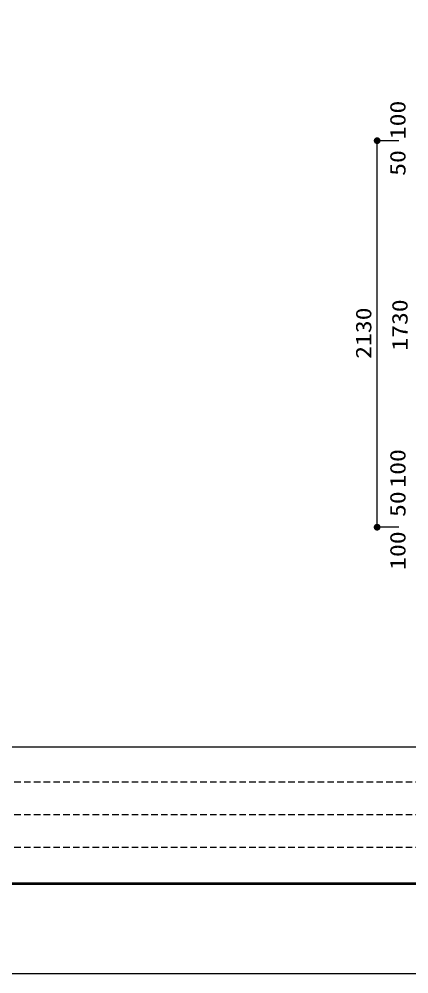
# Model space of a CAD drawing. Units: millimetres, scale not verified. Extents: x -22990 to 8910, y -6308 to 6308.
# Drawn here: x -2524 to -372, y -6308 to -1045 of the extents above; entities that cross this region are included whole.
import ezdxf
from ezdxf.enums import TextEntityAlignment as Align

# ---------------------------------------------------------------- set-up
doc = ezdxf.new("R2010")
doc.units = ezdxf.units.MM
doc.header["$LTSCALE"] = 30
doc.linetypes.add('DASHED1', pattern=[1.8, 1.2, -0.6])
for name, color, linetype, lineweight in [('0-F_00クル-フ-6寸法', 132, 'Continuous', 25), ('1-2_図面枠', 7, 'Continuous', 25), ('1-3_Axis_waku', 7, 'Continuous', 25)]:
    doc.layers.add(name, color=color, linetype=linetype, lineweight=lineweight)
doc.styles.add('ＭＳ ゴシック', font='')
doc.styles.get('ＭＳ ゴシック').set_extended_font_data('MS Gothic')

msp = doc.modelspace()

# ---------------------------------------------------------------- linework, layer by layer
at = {"layer": '0-F_00クル-フ-6寸法', "color": 4}
for p, q in [((-427.74, -1715.51), (-547.74, -1715.51)), ((-547.74, -3845.71), (-547.74, -1715.51)), ((-427.74, -3845.71), (-547.74, -3845.71))]:
    msp.add_line(p, q, dxfattribs=at)
at = {"layer": '0-F_00クル-フ-6寸法'}
for points in [[(-547.74, -1715.51), (-566.45, -1714.33), (-566.16, -1712)], [(-547.74, -1715.51), (-566.45, -1716.69), (-566.45, -1714.33)], [(-547.74, -1715.51), (-566.16, -1719.02), (-566.45, -1716.69)], [(-547.74, -1715.51), (-566.16, -1712), (-565.57, -1709.72)], [(-547.74, -1715.51), (-565.57, -1721.31), (-566.16, -1719.02)], [(-547.74, -1715.51), (-565.57, -1709.72), (-564.71, -1707.53)], [(-547.74, -1715.51), (-564.71, -1723.49), (-565.57, -1721.31)], [(-547.74, -1715.51), (-564.71, -1707.53), (-563.57, -1705.46)], [(-547.74, -1715.51), (-563.57, -1725.56), (-564.71, -1723.49)], [(-547.74, -1715.51), (-563.57, -1705.46), (-562.19, -1703.56)], [(-547.74, -1715.51), (-562.19, -1727.46), (-563.57, -1725.56)], [(-547.74, -1715.51), (-562.19, -1703.56), (-560.58, -1701.84)], [(-547.74, -1715.51), (-560.58, -1729.18), (-562.19, -1727.46)], [(-547.74, -1715.51), (-560.58, -1701.84), (-558.76, -1700.34)], [(-547.74, -1715.51), (-558.76, -1730.68), (-560.58, -1729.18)], [(-547.74, -1715.51), (-558.76, -1700.34), (-556.77, -1699.08)], [(-547.74, -1715.51), (-556.77, -1731.94), (-558.76, -1730.68)], [(-547.74, -1715.51), (-556.77, -1699.08), (-554.64, -1698.08)], [(-547.74, -1715.51), (-554.64, -1732.94), (-556.77, -1731.94)], [(-547.74, -1715.51), (-554.64, -1698.08), (-552.4, -1697.35)], [(-547.74, -1715.51), (-552.4, -1733.67), (-554.64, -1732.94)], [(-547.74, -1715.51), (-552.4, -1697.35), (-550.09, -1696.91)], [(-547.74, -1715.51), (-550.09, -1734.11), (-552.4, -1733.67)], [(-547.74, -1715.51), (-550.09, -1696.91), (-547.74, -1696.76)], [(-547.74, -1715.51), (-547.74, -1734.26), (-550.09, -1734.11)], [(-547.74, -1715.51), (-547.74, -1696.76), (-545.39, -1696.91)], [(-547.74, -1715.51), (-545.39, -1696.91), (-543.08, -1697.35)], [(-547.74, -1715.51), (-543.08, -1697.35), (-540.84, -1698.08)], [(-547.74, -1715.51), (-540.84, -1698.08), (-538.71, -1699.08)], [(-547.74, -1715.51), (-538.71, -1699.08), (-536.72, -1700.34)], [(-547.74, -1715.51), (-536.72, -1700.34), (-534.9, -1701.84)], [(-547.74, -1715.51), (-534.9, -1701.84), (-533.29, -1703.56)], [(-547.74, -1715.51), (-533.29, -1703.56), (-531.91, -1705.46)], [(-547.74, -1715.51), (-531.91, -1705.46), (-530.77, -1707.53)], [(-547.74, -1715.51), (-530.77, -1707.53), (-529.91, -1709.72)], [(-547.74, -1715.51), (-529.91, -1709.72), (-529.32, -1712)], [(-547.74, -1715.51), (-529.32, -1712), (-529.03, -1714.33)], [(-547.74, -1715.51), (-529.03, -1714.33), (-529.03, -1716.69)], [(-547.74, -1715.51), (-545.39, -1734.11), (-547.74, -1734.26)], [(-547.74, -1715.51), (-543.08, -1733.67), (-545.39, -1734.11)], [(-547.74, -1715.51), (-540.84, -1732.94), (-543.08, -1733.67)], [(-547.74, -1715.51), (-538.71, -1731.94), (-540.84, -1732.94)], [(-547.74, -1715.51), (-536.72, -1730.68), (-538.71, -1731.94)], [(-547.74, -1715.51), (-534.9, -1729.18), (-536.72, -1730.68)], [(-547.74, -1715.51), (-533.29, -1727.46), (-534.9, -1729.18)], [(-547.74, -1715.51), (-531.91, -1725.56), (-533.29, -1727.46)], [(-547.74, -1715.51), (-530.77, -1723.49), (-531.91, -1725.56)], [(-547.74, -1715.51), (-529.91, -1721.31), (-530.77, -1723.49)], [(-547.74, -1715.51), (-529.32, -1719.02), (-529.91, -1721.31)], [(-547.74, -1715.51), (-529.03, -1716.69), (-529.32, -1719.02)], [(-547.74, -3845.71), (-566.16, -3842.2), (-565.57, -3839.92)], [(-547.74, -3845.71), (-565.57, -3839.92), (-564.71, -3837.73)], [(-547.74, -3845.71), (-564.71, -3837.73), (-563.57, -3835.66)], [(-547.74, -3845.71), (-563.57, -3835.66), (-562.19, -3833.76)], [(-547.74, -3845.71), (-562.19, -3833.76), (-560.58, -3832.04)], [(-547.74, -3845.71), (-560.58, -3832.04), (-558.76, -3830.54)], [(-547.74, -3845.71), (-558.76, -3830.54), (-556.77, -3829.28)], [(-547.74, -3845.71), (-556.77, -3829.28), (-554.64, -3828.28)], [(-547.74, -3845.71), (-554.64, -3828.28), (-552.4, -3827.55)], [(-547.74, -3845.71), (-552.4, -3827.55), (-550.09, -3827.11)], [(-547.74, -3845.71), (-550.09, -3827.11), (-547.74, -3826.96)], [(-547.74, -3845.71), (-547.74, -3826.96), (-545.39, -3827.11)], [(-547.74, -3845.71), (-545.39, -3827.11), (-543.08, -3827.55)], [(-547.74, -3845.71), (-543.08, -3827.55), (-540.84, -3828.28)], [(-547.74, -3845.71), (-540.84, -3828.28), (-538.71, -3829.28)], [(-547.74, -3845.71), (-538.71, -3829.28), (-536.72, -3830.54)], [(-547.74, -3845.71), (-536.72, -3830.54), (-534.9, -3832.04)], [(-547.74, -3845.71), (-534.9, -3832.04), (-533.29, -3833.76)], [(-547.74, -3845.71), (-533.29, -3833.76), (-531.91, -3835.66)], [(-547.74, -3845.71), (-531.91, -3835.66), (-530.77, -3837.73)], [(-547.74, -3845.71), (-530.77, -3837.73), (-529.91, -3839.92)], [(-547.74, -3845.71), (-529.91, -3839.92), (-529.32, -3842.2)], [(-547.74, -3845.71), (-566.45, -3844.53), (-566.16, -3842.2)], [(-547.74, -3845.71), (-566.45, -3846.89), (-566.45, -3844.53)], [(-547.74, -3845.71), (-566.16, -3849.22), (-566.45, -3846.89)], [(-547.74, -3845.71), (-565.57, -3851.5), (-566.16, -3849.22)], [(-547.74, -3845.71), (-564.71, -3853.69), (-565.57, -3851.5)], [(-547.74, -3845.71), (-563.57, -3855.76), (-564.71, -3853.69)], [(-547.74, -3845.71), (-562.19, -3857.66), (-563.57, -3855.76)], [(-547.74, -3845.71), (-560.58, -3859.38), (-562.19, -3857.66)], [(-547.74, -3845.71), (-558.76, -3860.88), (-560.58, -3859.38)], [(-547.74, -3845.71), (-556.77, -3862.14), (-558.76, -3860.88)], [(-547.74, -3845.71), (-554.64, -3863.14), (-556.77, -3862.14)], [(-547.74, -3845.71), (-552.4, -3863.87), (-554.64, -3863.14)], [(-547.74, -3845.71), (-550.09, -3864.31), (-552.4, -3863.87)], [(-547.74, -3845.71), (-547.74, -3864.46), (-550.09, -3864.31)], [(-547.74, -3845.71), (-529.32, -3842.2), (-529.03, -3844.53)], [(-547.74, -3845.71), (-529.03, -3844.53), (-529.03, -3846.89)], [(-547.74, -3845.71), (-545.39, -3864.31), (-547.74, -3864.46)], [(-547.74, -3845.71), (-543.08, -3863.87), (-545.39, -3864.31)], [(-547.74, -3845.71), (-540.84, -3863.14), (-543.08, -3863.87)], [(-547.74, -3845.71), (-538.71, -3862.14), (-540.84, -3863.14)], [(-547.74, -3845.71), (-536.72, -3860.88), (-538.71, -3862.14)], [(-547.74, -3845.71), (-534.9, -3859.38), (-536.72, -3860.88)], [(-547.74, -3845.71), (-533.29, -3857.66), (-534.9, -3859.38)], [(-547.74, -3845.71), (-531.91, -3855.76), (-533.29, -3857.66)], [(-547.74, -3845.71), (-530.77, -3853.69), (-531.91, -3855.76)], [(-547.74, -3845.71), (-529.91, -3851.5), (-530.77, -3853.69)], [(-547.74, -3845.71), (-529.32, -3849.22), (-529.91, -3851.5)], [(-547.74, -3845.71), (-529.03, -3846.89), (-529.32, -3849.22)]]:
    msp.add_solid(points, dxfattribs=at)
at = {"layer": '1-2_図面枠'}
msp.add_lwpolyline([(-8910, -6307.5), (-8910, 6307.5), (8910, 6307.5), (8910, -6307.5)], close=True, dxfattribs=at)
at = {"layer": '1-3_Axis_waku'}
for p, q in [((-7770, -5056.5), (8400, -5056.5)), ((8408.4, -5814.9), (-7778.4, -5814.9)), ((8407.8, -5814.3), (-7777.8, -5814.3)), ((8407.2, -5813.7), (-7777.2, -5813.7)), ((8406.6, -5813.1), (-7776.6, -5813.1)), ((8406, -5812.5), (-7776, -5812.5)), ((8405.4, -5811.9), (-7775.4, -5811.9)), ((8404.8, -5811.3), (-7774.8, -5811.3)), ((8404.2, -5810.7), (-7774.2, -5810.7)), ((8403.6, -5810.1), (-7773.6, -5810.1)), ((8403, -5809.5), (-7773, -5809.5)), ((8402.4, -5808.9), (-7772.4, -5808.9)), ((8401.8, -5808.3), (-7771.8, -5808.3)), ((8401.2, -5807.7), (-7771.2, -5807.7)), ((8400.6, -5807.1), (-7770.6, -5807.1)), ((-7770, -5806.5), (8400, -5806.5))]:
    msp.add_line(p, q, dxfattribs=at)
at = {"layer": '1-3_Axis_waku', "linetype": 'DASHED1'}
for p, q in [((240, -5251.5), (-7770, -5251.5)), ((240, -5431.5), (-7770, -5431.5)), ((240, -5611.5), (-7770, -5611.5))]:
    msp.add_line(p, q, dxfattribs=at)

# ---------------------------------------------------------------- texts
at = {"layer": '0-F_00クル-フ-6寸法', "color": 3, "style": 'ＭＳ ゴシック', "width": 1.2}
for s, p in [('100', (-364.84, -1707.31)), ('50', (-364.84, -1909.08)), ('1730', (-353.59, -2872.9)), ('2130', (-553.59, -2917.75)), ('100', (-364.84, -3627.72)), ('50', (-364.84, -3789.28)), ('100', (-364.84, -4080.64))]:
    msp.add_text(s, height=86.66, rotation=90, dxfattribs=at).set_placement(p, align=Align.BOTTOM_LEFT)

doc.saveas('drawing.dxf')
